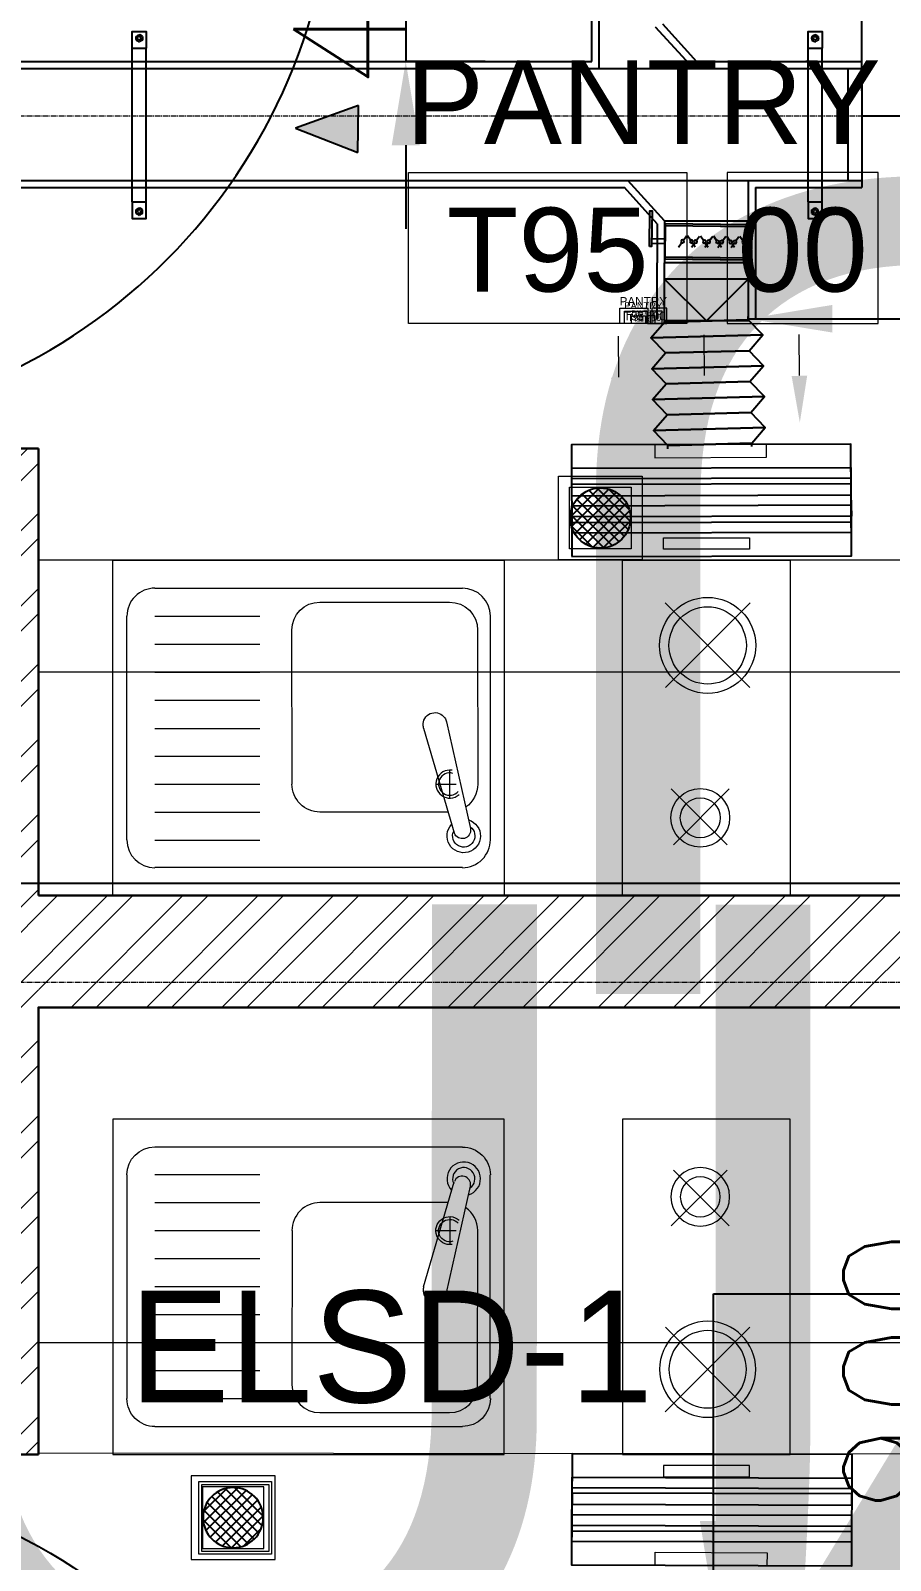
# Model space of a CAD drawing. Header units: millimetres. Extents: x -9226 to 166212, y -13 to 97274.
# Drawn here: x 40336 to 41874, y 66090 to 68828 of the extents above; entities that cross this region are included whole.
import ezdxf
from ezdxf.enums import TextEntityAlignment as Align

# ---------------------------------------------------------------- set-up
doc = ezdxf.new("R2010")
doc.units = ezdxf.units.MM
for name, pattern in [('23491-A-XR-GRID$0$23288-XR-Unit GRIDS$0$CENTER2', [28.575, 19.05, -3.175, 3.175, -3.175]), ('23491-XR-AR-2ND FLOOR PLAN$0$DASHED2', [0.375, 0.25, -0.125]), ('HIDDEN', [9.525, 6.35, -3.175])]:
    doc.linetypes.add(name, pattern=pattern)
doc.layers.get('0').update_dxf_attribs({"color": 8})
doc.layers.get('Defpoints').update_dxf_attribs({"color": 8})
for name, color, linetype in [('-EAD', 30, 'Continuous'), ('1.INS', 8, 'Continuous'), ('1.support 2', 7, 'Continuous'), ('23491-XR-AR-2ND FLOOR PLAN$0$23491-XR-AR-TYP-FLOOR$0$A-ELC-DP', 8, 'Continuous'), ('23491-XR-AR-2ND FLOOR PLAN$0$23491-XR-AR-TYP-FLOOR$0$A-ELC-DP @ 2000', 8, 'Continuous'), ('23491-XR-AR-2ND FLOOR PLAN$0$NEC-DR-FIXTURES', 8, 'Continuous'), ('DIM2', 7, 'Continuous'), ('EAD', 30, 'Continuous'), ('ETA-AC-SUPPORT', 25, 'Continuous'), ('FAD', 3, 'Continuous'), ('HVAC-VOL-SPD-S01-M-01-0400 R-01$0$HVAC-VOL-SPD-S01-M-01-0400 R-01$0$000-VL-M-SAD ATD', 3, 'Continuous'), ('HVAC-VOL-SPD-S01-M-01-0400 R-01$0$HVAC-VOL-SPD-S01-M-01-0400 R-01$0$SLOTTED DIFFUSER', 171, 'Continuous'), ('IZ-AC-VCD', 4, 'Continuous'), ('VCD SHE', 7, 'Continuous')]:
    doc.layers.add(name, color=color, linetype=linetype)
for name, color, linetype, lineweight in [('1.TAGGING', 7, 'Continuous', 5), ('1.XREF', 8, 'Continuous', 9), ('23491-A-XR-GRID$0$G-ANNO-GRID', 8, '23491-A-XR-GRID$0$23288-XR-Unit GRIDS$0$CENTER2', 0), ('23491-XR-AR-2ND FLOOR PLAN$0$23491-XR-AR-TYP-FLOOR$0$A-Glaz-Sill', 8, 'Continuous', 5), ('23491-XR-AR-2ND FLOOR PLAN$0$A-EQUP-KITN-PLAN', 8, 'Continuous', 9), ('23491-XR-AR-2ND FLOOR PLAN$0$A-FLOR-IDEN', 8, 'Continuous', 9), ('23491-XR-AR-2ND FLOOR PLAN$0$A-FLOR-IDEN @ 10', 8, 'Continuous', 9), ('23491-XR-AR-2ND FLOOR PLAN$0$A-FLOR-IDEN @ 100', 8, 'Continuous', 9), ('23491-XR-AR-2ND FLOOR PLAN$0$A-FLOR-IDEN @ 5', 8, 'Continuous', 9), ('23491-XR-AR-2ND FLOOR PLAN$0$A-FLOR-IDEN @ 8', 8, 'Continuous', 9), ('23491-XR-AR-2ND FLOOR PLAN$0$A-WALL', 8, 'Continuous', 30), ('23491-XR-AR-2ND FLOOR PLAN$0$A-WALL-PATT', 8, 'Continuous', 5), ('23491-XR-AR-2ND FLOOR PLAN$0$Zone-6_30May22$0$TYP$0$2B+G+19+R Typical Floor$0$A-DOOR', 8, 'Continuous', 25), ('A-ANNO-DIMS', 8, 'Continuous', 9), ('DLI', 7, 'Continuous', 5), ('HVAC-VOL-SPD-S01-M-01-0400 R-01$0$HVAC-VOL-SPD-S01-M-01-0400 R-01$0$000-VL-M-FLEXIBLE', 251, 'Continuous', 15), ('HVAC-VOL-SPD-S01-M-01-0400 R-01$0$HVAC-VOL-SPD-S01-M-01-0400 R-01$0$000-VL-M-RAD ATD', 150, 'Continuous', 20)]:
    doc.layers.add(name, color=color, linetype=linetype, lineweight=lineweight)
doc.styles.add('23491-XR-AR-2ND FLOOR PLAN$0$23491-XR-AR-TYP-FLOOR$0$SDC-TEXT-ARB', font='sdc-arb.shx')
doc.styles.add('23491-XR-AR-2ND FLOOR PLAN$0$SDC-TEXT_4_2', font='arial.ttf')
doc.styles.add('ROMANS', font='isocp.shx', dxfattribs={"width": 0.8})
doc.styles.add('SDC-TEXT-ARB', font='sdc-arb.shx', dxfattribs={"height": 0.5})
doc.styles.get("Standard").update_dxf_attribs({"font": 'romans.shx', "height": 200})
doc.dimstyles.new('ISO-25', dxfattribs={"dimtxt": 200, "dimasz": 150, "dimexe": 1.25, "dimexo": 0.625, "dimgap": 1, "dimtad": 1, "dimtoh": 1, "dimdec": 0, "dimrnd": 5, "dimtxsty": 'Standard', "dimcen": 2.5, "dimclrd": 256, "dimclre": 256, "dimclrt": 7, "dimadec": 0, "dimazin": 0, "dimtfac": 1, "dimtdec": 0, "dimtix": 1, "dimtmove": 2, "dimatfit": 3, "dimfxl": 1, "dimarcsym": 1})
doc.dimstyles.new('JSE', dxfattribs={"dimtxt": 50, "dimasz": 150, "dimexe": 0.18, "dimexo": 0.0625, "dimgap": 50, "dimtad": 0, "dimdec": 0, "dimrnd": 5, "dimzin": 0, "dimdsep": 46, "dimtxsty": 'ROMANS', "dimcen": 0.09, "dimclrd": 7, "dimclre": 7, "dimclrt": 7, "dimadec": 0, "dimazin": 0, "dimtfac": 1, "dimtdec": 0, "dimtofl": 0, "dimtmove": 0, "dimatfit": 3, "dimfxl": 1, "dimtolj": 1, "dimtzin": 0, "dimarcsym": 1})

# ---------------------------------------------------------------- blocks, each defined once
blk = doc.blocks.new('*U536')
at = {"layer": '23491-XR-AR-2ND FLOOR PLAN$0$Zone-6_30May22$0$TYP$0$2B+G+19+R Typical Floor$0$A-DOOR', "color": 8}
for p, q in [((1.065, 0), (0.035, 0)), ((1.05, -0.2), (0.05, -0.2))]:
    blk.add_line(p, q, dxfattribs=at)
blk.add_lwpolyline([(0.075, 0), (0.075, 1.0292), (0.035, 1.0292), (0.035, 0)], close=True, dxfattribs=at)
for points in [[(0.035, 0), (0, 0), (0, -0.2), (0.05, -0.2), (0.05, -0.04), (0.035, -0.04), (0.035, 0)], [(1.065, 0), (1.1, 0), (1.1, -0.2), (1.05, -0.2), (1.05, -0.04), (1.065, -0.04), (1.065, 0)]]:
    blk.add_lwpolyline(points, dxfattribs=at)
blk.add_arc((0.035, 0), 1.03, 0, 87.7744, dxfattribs=at)
blk = doc.blocks.new('23491-XR-AR-2ND FLOOR PLAN$0$A$C491F5E43')
at = {"color": 8}
for p, q in [((0, 0), (-0.13, 0)), ((-0.13, 0), (-0.13, -0.13)), ((-0.125, -0.005), (-0.125, -0.125)), ((-0.005, -0.005), (-0.125, -0.005)), ((-0.005, -0.125), (-0.005, -0.005)), ((0, -0.13), (0, 0)), ((-0.13, -0.13), (0, -0.13)), ((-0.125, -0.125), (-0.005, -0.125))]:
    blk.add_line(p, q, dxfattribs=at)
blk = doc.blocks.new('23491-XR-AR-2ND FLOOR PLAN$0$A$C707C0BEA')
at = {"color": 8}
for p, q in [((0, 0), (0, -0.6)), ((-0.1908, -0.1908), (-0.0911, -0.0911)), ((-0.0873, -0.1908), (-0.1871, -0.0911)), ((-0.0769, -0.3722), (-0.2285, -0.5238)), ((-0.2278, -0.3722), (-0.0762, -0.5238))]:
    blk.add_line(p, q, dxfattribs=at)
for points in [[(0, -0.6), (-0.3, -0.6), (-0.3, 0), (0, 0)], [(-0.2269, -0.64), (-0.2269, -0.62), (-0.0731, -0.62), (-0.0731, -0.64)]]:
    blk.add_lwpolyline(points, close=True, dxfattribs=at)
for centre, radius in [((-0.1391, -0.1391), 0.0525), ((-0.1391, -0.1391), 0.0358), ((-0.1523, -0.4477), 0.0859), ((-0.1523, -0.4477), 0.0692)]:
    blk.add_circle(centre, radius, dxfattribs=at)
blk = doc.blocks.new('23491-XR-AR-2ND FLOOR PLAN$0$A$C4BB379C0')
at = {"color": 8}
for p, q in [((-0.7, -0.6), (-0.7, 0)), ((-0.7, 0), (0, 0)), ((0, 0), (0, -0.6)), ((-0.625, -0.05), (-0.075, -0.05)), ((-0.675, -0.5001), (-0.675, -0.1)), ((-0.0751, -0.0993), (-0.263, -0.0993)), ((-0.025, -0.0998), (-0.025, -0.5001)), ((-0.5967, -0.3109), (-0.6394, -0.1202)), ((-0.5557, -0.2999), (-0.6104, -0.1124)), ((-0.5996, -0.1495), (-0.3703, -0.1495)), ((-0.0751, -0.1493), (-0.263, -0.1493)), ((-0.6025, -0.1745), (-0.6025, -0.2245)), ((-0.6523, -0.4751), (-0.6525, -0.1995)), ((-0.5775, -0.1995), (-0.6137, -0.1995)), ((-0.3203, -0.1995), (-0.3201, -0.4751)), ((-0.0751, -0.1993), (-0.263, -0.1993)), ((-0.0751, -0.2493), (-0.263, -0.2493)), ((-0.0751, -0.2993), (-0.263, -0.2993)), ((-0.0751, -0.3499), (-0.263, -0.3499)), ((-0.0751, -0.3999), (-0.263, -0.3999)), ((-0.0751, -0.4499), (-0.263, -0.4499)), ((-0.0751, -0.4999), (-0.263, -0.4999)), ((-0.3701, -0.5251), (-0.6023, -0.5251)), ((-0.075, -0.5501), (-0.625, -0.5501)), ((0, -0.6), (-0.7, -0.6))]:
    blk.add_line(p, q, dxfattribs=at)
for radius, start, end in [(0.025, 260.6649, 131.8894), (0.02, 253.5698, 138.9844)]:
    blk.add_arc((-0.6025, -0.1995), radius, start, end, dxfattribs=at)
for centre, major_axis, ratio, start_param, end_param in [((-0.625, -0.1), (0.0354, 0.0354), 1, 0.785405, 2.356202), ((-0.0749, -0.0999), (-0.0354, -0.0354), 0.997718, 2.358492, 3.929288), ((-0.625, -0.5001), (0.0354, 0.0354), 1, 2.356202, 3.926998), ((-0.075, -0.5001), (-0.0354, -0.0354), 1, 0.785405, 2.356202)]:
    blk.add_ellipse(centre, major_axis=major_axis, ratio=ratio, start_param=start_param, end_param=end_param, dxfattribs=at)
at = {"color": 8, "extrusion": (0, 0, -1)}
for centre, major_axis, start_param, end_param in [((-0.6275, -0.1067), (-0.0212, 0.0212), 4.221364, 9.392218), ((-0.6275, -0.1067), (-0.0141, 0.0141), 4.524166, 9.089416), ((-0.6247, -0.1169), (-0.0106, 0.0106), 5.341868, 8.271714), ((-0.6025, -0.1995), (-0.0354, 0.0354), 5.497794, 6.465164), ((-0.3703, -0.1995), (-0.0354, 0.0354), 0.785405, 2.356202), ((-0.576, -0.3062), (0.015, 0.015), 0.481927, 0.861028), ((-0.576, -0.3062), (-0.015, 0.015), 4.898573, 5.277673), ((-0.576, -0.3062), (0.015, 0.015), 0.861028, 3.327777), ((-0.6023, -0.4751), (-0.0354, 0.0354), 3.926998, 5.497794), ((-0.3701, -0.4751), (-0.0354, 0.0354), 2.356202, 3.926998)]:
    blk.add_ellipse(centre, major_axis=major_axis, ratio=1, start_param=start_param, end_param=end_param, dxfattribs=at)
blk = doc.blocks.new('*U722')
at = {"layer": '23491-XR-AR-2ND FLOOR PLAN$0$23491-XR-AR-TYP-FLOOR$0$A-ELC-DP @ 2000', "color": 8, "lineweight": 25, "insert": (129.2, 99.7), "char_height": 1442.988, "attachment_point": 1, "style": '23491-XR-AR-2ND FLOOR PLAN$0$23491-XR-AR-TYP-FLOOR$0$SDC-TEXT-ARB'}
blk.add_mtext_dynamic_manual_height_columns('{\\fArial|b0|i0|c0|p34;ONU}', width=1442.988, gutter_width=7214.9, heights=[0], dxfattribs=at)
blk = doc.blocks.new('23491-XR-AR-2ND FLOOR PLAN$0$23491-XR-AR-TYP-FLOOR$0$A$C81039be2')
at = {"layer": '23491-XR-AR-2ND FLOOR PLAN$0$23491-XR-AR-TYP-FLOOR$0$A-ELC-DP'}
blk.add_blockref('*U722', (0, 0), dxfattribs=at)
blk = doc.blocks.new('*U507')
at = {"color": 8, "linetype": 'ByBlock'}
for points in [[(1.3, 0), (-7, 0), (-7, 4.5), (1.3, 4.5)], [(2.5, 0), (7, 0), (7, 4.5), (2.5, 4.5)]]:
    blk.add_lwpolyline(points, close=True, dxfattribs=at)
at = {"color": 8, "linetype": 'ByBlock', "style": '23491-XR-AR-2ND FLOOR PLAN$0$SDC-TEXT_4_2'}
for tag, p in [('ROOM-NAME-2', (0, 9.95)), ('ROOM-NAME-1', (0, 6.6)), ('ROOM-NO.', (-2.85, 2.2)), ('ROOM-FINISH', (4.75, 2.2))]:
    blk.add_attdef(tag, text='', height=2.5, dxfattribs=at).set_placement(p, align=Align.MIDDLE_CENTER)
blk = doc.blocks.new('*U778')
at = {"layer": '23491-XR-AR-2ND FLOOR PLAN$0$A-FLOR-IDEN @ 10', "color": 8}
ref = blk.add_blockref('*U507', (41432.1, 68304), dxfattribs=dict(at, xscale=5.999999999999999, yscale=5.999999999999999, zscale=5.999999999999999))
ref.add_attrib('ROOM-NO.', 'T95', dxfattribs={"layer": '0', "color": 0, "linetype": 'ByBlock', "height": 15, "style": '23491-XR-AR-2ND FLOOR PLAN$0$SDC-TEXT_4_2'}).set_placement((41415, 68317.2), align=Align.MIDDLE_CENTER)
ref.add_attrib('ROOM-FINISH', '00', dxfattribs={"layer": '0', "color": 0, "linetype": 'ByBlock', "height": 15, "style": '23491-XR-AR-2ND FLOOR PLAN$0$SDC-TEXT_4_2'}).set_placement((41460.6, 68317.2), align=Align.MIDDLE_CENTER)
ref.add_attrib('ROOM-NAME-1', 'PANTRY', dxfattribs={"layer": '0', "color": 0, "linetype": 'ByBlock', "height": 15, "style": '23491-XR-AR-2ND FLOOR PLAN$0$SDC-TEXT_4_2'}).set_placement((41432.1, 68343.6), align=Align.MIDDLE_CENTER)
at = {"layer": '23491-XR-AR-2ND FLOOR PLAN$0$A-FLOR-IDEN @ 100', "color": 8}
ref = blk.add_blockref('*U507', (41432.1, 68304), dxfattribs=dict(at, xscale=60, yscale=60, zscale=60))
ref.add_attrib('ROOM-NO.', 'T95', dxfattribs={"layer": '0', "color": 0, "linetype": 'ByBlock', "height": 150, "style": '23491-XR-AR-2ND FLOOR PLAN$0$SDC-TEXT_4_2'}).set_placement((41261.1, 68436), align=Align.MIDDLE_CENTER)
ref.add_attrib('ROOM-FINISH', '00', dxfattribs={"layer": '0', "color": 0, "linetype": 'ByBlock', "height": 150, "style": '23491-XR-AR-2ND FLOOR PLAN$0$SDC-TEXT_4_2'}).set_placement((41717.1, 68436), align=Align.MIDDLE_CENTER)
ref.add_attrib('ROOM-NAME-1', 'PANTRY', dxfattribs={"layer": '0', "color": 0, "linetype": 'ByBlock', "height": 150, "style": '23491-XR-AR-2ND FLOOR PLAN$0$SDC-TEXT_4_2'}).set_placement((41432.1, 68700), align=Align.MIDDLE_CENTER)
at = {"layer": '23491-XR-AR-2ND FLOOR PLAN$0$A-FLOR-IDEN @ 5', "color": 8}
ref = blk.add_blockref('*U507', (41432.1, 68304), dxfattribs=dict(at, xscale=3, yscale=3, zscale=3))
ref.add_attrib('ROOM-NO.', 'T95', dxfattribs={"layer": '0', "color": 0, "linetype": 'ByBlock', "height": 7.5, "style": '23491-XR-AR-2ND FLOOR PLAN$0$SDC-TEXT_4_2'}).set_placement((41423.6, 68310.6), align=Align.MIDDLE_CENTER)
ref.add_attrib('ROOM-FINISH', '00', dxfattribs={"layer": '0', "color": 0, "linetype": 'ByBlock', "height": 7.5, "style": '23491-XR-AR-2ND FLOOR PLAN$0$SDC-TEXT_4_2'}).set_placement((41446.4, 68310.6), align=Align.MIDDLE_CENTER)
ref.add_attrib('ROOM-NAME-1', 'PANTRY', dxfattribs={"layer": '0', "color": 0, "linetype": 'ByBlock', "height": 7.5, "style": '23491-XR-AR-2ND FLOOR PLAN$0$SDC-TEXT_4_2'}).set_placement((41432.1, 68323.8), align=Align.MIDDLE_CENTER)
at = {"layer": '23491-XR-AR-2ND FLOOR PLAN$0$A-FLOR-IDEN @ 8', "color": 8}
ref = blk.add_blockref('*U507', (41432.1, 68304), dxfattribs=dict(at, xscale=4.8, yscale=4.8, zscale=4.8))
ref.add_attrib('ROOM-NO.', 'T95', dxfattribs={"layer": '0', "color": 0, "linetype": 'ByBlock', "height": 12, "style": '23491-XR-AR-2ND FLOOR PLAN$0$SDC-TEXT_4_2'}).set_placement((41418.4, 68314.5), align=Align.MIDDLE_CENTER)
ref.add_attrib('ROOM-FINISH', '00', dxfattribs={"layer": '0', "color": 0, "linetype": 'ByBlock', "height": 12, "style": '23491-XR-AR-2ND FLOOR PLAN$0$SDC-TEXT_4_2'}).set_placement((41454.9, 68314.5), align=Align.MIDDLE_CENTER)
ref.add_attrib('ROOM-NAME-1', 'PANTRY', dxfattribs={"layer": '0', "color": 0, "linetype": 'ByBlock', "height": 12, "style": '23491-XR-AR-2ND FLOOR PLAN$0$SDC-TEXT_4_2'}).set_placement((41432.1, 68335.6), align=Align.MIDDLE_CENTER)
blk = doc.blocks.new('23491-XR-AR-2ND FLOOR PLAN$0$A$C9ddd01cc')
at = {"layer": '23491-XR-AR-2ND FLOOR PLAN$0$NEC-DR-FIXTURES', "linetype": 'ByBlock'}
h = blk.add_hatch(dxfattribs=at)
h.set_pattern_fill('_USER', color=8, scale=17.945026, angle=163.5932, style=0, double=1, pattern_type=0)
h.set_pattern_definition([(45, (-596980.314, -23271.093), (-12.6890497, 12.6890497), []), (135, (-596980.314, -23271.093), (-12.6890497, -12.6890497), [])])
h.paths.add_polyline_path([(100, 171.8, 1), (100, 28.2, 1)])
at = {"layer": '23491-XR-AR-2ND FLOOR PLAN$0$NEC-DR-FIXTURES', "color": 8, "lineweight": 0, "ltscale": 0.5}
for points in [[(0, 0), (0, 200), (200, 200), (200, 0)], [(173.3, 173.3), (173.3, 26.7), (26.7, 26.7), (26.7, 173.3)]]:
    blk.add_lwpolyline(points, close=True, dxfattribs=at)
at = {"layer": '23491-XR-AR-2ND FLOOR PLAN$0$NEC-DR-FIXTURES', "color": 8, "linetype": 'ByBlock'}
blk.add_circle((100, 100), 71.8, dxfattribs=at)
blk = doc.blocks.new('23491-XR-AR-2ND FLOOR PLAN')
at = {"layer": '23491-XR-AR-2ND FLOOR PLAN$0$A-WALL-PATT'}
h = blk.add_hatch(dxfattribs=at)
h.set_pattern_fill('ANSI32', color=8, scale=10)
h.paths.add_polyline_path([(39850, 67880), (39850, 67980), (40250, 67980), (40250, 66380), (40300, 66330), (40350, 66280), (40350, 68080), (39650, 68080), (39650, 66280), (40350, 66280), (40250, 66380), (39850, 66380)])
h.paths.add_polyline_path([(40350, 67280), (40350, 67130), (40352.3, 67080), (42350, 67080), (42350, 67280)])
h.paths.add_polyline_path([(42900, 67280), (43000, 67280), (43000, 67880), (42900, 67880)])
h.paths.add_polyline_path([(48000, 67080), (48000, 67280), (43949.9, 67280), (43949.9, 67080)])
h.paths.add_polyline_path([(43000, 66883.3), (42900, 66883.3), (42900, 66280), (43000, 66280)])
at = {"layer": '23491-XR-AR-2ND FLOOR PLAN$0$A-EQUP-KITN-PLAN', "color": 8}
for p, q in [((42280.3, 67880), (40350, 67880)), ((40350, 66282.6, 0), (42280.3, 66280.6, 0))]:
    blk.add_line(p, q, dxfattribs=at)
at = {"layer": '23491-XR-AR-2ND FLOOR PLAN$0$A-EQUP-KITN-PLAN', "color": 8, "linetype": '23491-XR-AR-2ND FLOOR PLAN$0$DASHED2', "extrusion": (3.40897e-07, -2.87318e-07, 1)}
blk.add_line((42900, 67680.1, 0), (40350, 67680.1, 0), dxfattribs=at)
at = {"layer": '23491-XR-AR-2ND FLOOR PLAN$0$A-EQUP-KITN-PLAN', "color": 8, "linetype": '23491-XR-AR-2ND FLOOR PLAN$0$DASHED2', "extrusion": (3.40897e-07, 2.87318e-07, 1)}
blk.add_line((42900, 66479.9, 0), (40350, 66479.8, 0), dxfattribs=at)
at = {"layer": '23491-XR-AR-2ND FLOOR PLAN$0$A-WALL', "color": 8}
for p, q in [((39650, 68080), (40350, 68080)), ((40350, 67280), (40350, 68080)), ((48000, 67280), (40350, 67280)), ((39650, 66280), (40350, 66280))]:
    blk.add_line(p, q, dxfattribs=at)
blk.add_lwpolyline([(40350, 66280), (40350, 67080), (48000, 67080)], dxfattribs=at)
at = {"layer": '23491-XR-AR-2ND FLOOR PLAN$0$23491-XR-AR-TYP-FLOOR$0$A-Glaz-Sill', "color": 8, "lineweight": 25, "rotation": 179.9999999999992}
blk.add_blockref('23491-XR-AR-2ND FLOOR PLAN$0$23491-XR-AR-TYP-FLOOR$0$A$C81039be2', (45800, 67203.5, 0), dxfattribs=at)
at = {"layer": '23491-XR-AR-2ND FLOOR PLAN$0$23491-XR-AR-TYP-FLOOR$0$A-Glaz-Sill', "color": 8, "lineweight": 25, "xscale": -1, "rotation": 359.9773642804463}
blk.add_blockref('23491-XR-AR-2ND FLOOR PLAN$0$23491-XR-AR-TYP-FLOOR$0$A$C81039be2', (44550, 67163.1, 0), dxfattribs=at)
at = {"layer": '23491-XR-AR-2ND FLOOR PLAN$0$A-EQUP-KITN-PLAN', "color": 8, "extrusion": (3.40897e-07, -2.87318e-07, 1), "xscale": 1000.000000000023, "yscale": 1000.000000000023, "zscale": 1000.000000000023, "rotation": 180}
for name, p in [('23491-XR-AR-2ND FLOOR PLAN$0$A$C707C0BEA', (41394.9, 67280, 0)), ('23491-XR-AR-2ND FLOOR PLAN$0$A$C4BB379C0', (40483.4, 67280, 0))]:
    blk.add_blockref(name, p, dxfattribs=at)
at = {"layer": '23491-XR-AR-2ND FLOOR PLAN$0$A-EQUP-KITN-PLAN', "color": 8, "extrusion": (3.40897e-07, 2.87318e-07, 1), "xscale": -1000.00000000001, "yscale": 1000.00000000002, "zscale": 1000.00000000001}
for name, p in [('23491-XR-AR-2ND FLOOR PLAN$0$A$C4BB379C0', (40483.4, 66880, 0)), ('23491-XR-AR-2ND FLOOR PLAN$0$A$C707C0BEA', (41394.9, 66880, 0))]:
    blk.add_blockref(name, p, dxfattribs=at)
at = {"layer": '23491-XR-AR-2ND FLOOR PLAN$0$A-EQUP-KITN-PLAN', "color": 8, "extrusion": (3.40897e-07, 2.87318e-07, 1), "xscale": -1000.000000000008, "yscale": 1000.000000000008, "zscale": 999.9999999999983, "rotation": 270.0005665312287}
blk.add_blockref('23491-XR-AR-2ND FLOOR PLAN$0$A$C491F5E43', (40767.3, 66231.4, 0), dxfattribs=at)
at = {"layer": '23491-XR-AR-2ND FLOOR PLAN$0$A-FLOR-IDEN'}
blk.add_blockref('*U778', (0, 0), dxfattribs=at)
at = {"layer": '23491-XR-AR-2ND FLOOR PLAN$0$NEC-DR-FIXTURES', "color": 8, "xscale": 0.7499999999999932, "yscale": 0.7499999999999932, "zscale": 0.7499999999999932}
blk.add_blockref('23491-XR-AR-2ND FLOOR PLAN$0$A$C9ddd01cc', (41280.3, 67880.8, 0), dxfattribs=at)
at = {"layer": '23491-XR-AR-2ND FLOOR PLAN$0$NEC-DR-FIXTURES', "color": 8, "xscale": -0.7499999999999932, "yscale": 0.7499999999999932, "zscale": 0.7499999999999932, "rotation": 180}
blk.add_blockref('23491-XR-AR-2ND FLOOR PLAN$0$A$C9ddd01cc', (40623.4, 66241.8, 0), dxfattribs=at)
at = {"layer": '23491-XR-AR-2ND FLOOR PLAN$0$Zone-6_30May22$0$TYP$0$2B+G+19+R Typical Floor$0$A-DOOR', "color": 8, "rotation": 270}
for p, xscale, yscale, zscale in [((39850, 69180), 999.9999999999964, 999.9999999999964, 999.9999999999964), ((39850, 65180), -999.9999999999973, 999.9999999999973, 999.9999999999973)]:
    blk.add_blockref('*U536', p, dxfattribs=dict(at, xscale=xscale, yscale=yscale, zscale=zscale))
blk = doc.blocks.new('23491-A-XR-GRID')
at = {"layer": '23491-A-XR-GRID$0$G-ANNO-GRID', "color": 8, "ltscale": 0.5}
for p, q in [((-8075.9, 68675.3, 0), (56827.8, 68675.3, 0)), ((-8075.9, 67125.3, 0), (56827.8, 67125.3, 0))]:
    blk.add_line(p, q, dxfattribs=at)
blk = doc.blocks.new('XREF')
at = {"layer": 'A-ANNO-DIMS', "color": 8}
blk.add_blockref('23491-XR-AR-2ND FLOOR PLAN', (0, 0), dxfattribs=at)
blk.add_blockref('23491-A-XR-GRID', (0, 0))
blk = doc.blocks.new('*U545')
at = {"layer": 'IZ-AC-VCD', "color": 5, "extrusion": (0, 0, -1)}
for p, q in [((41.5, 367.5), (41.5, 316.7)), ((58.5, 316.7), (58.5, 367.5))]:
    blk.add_line(p, q, dxfattribs=at)
at = {"layer": 'IZ-AC-VCD', "color": 5}
for p, q in [((-10, 316.7), (-10, 0)), ((110, 316.7), (110, 0))]:
    blk.add_line(p, q, dxfattribs=at)
for points in [[(29.2, 375.9), (165.1, 375.9), (165.1, 367.5), (29.2, 367.5)], [(-16.7, 0), (116.7, 0), (116.7, 316.7), (-16.7, 316.7)]]:
    blk.add_lwpolyline(points, close=True, dxfattribs=at)
at = {"layer": 'IZ-AC-VCD', "color": 7, "extrusion": (0, 0, -1)}
for points in [[(-28.6, 264.9), (-45.1, 253.4)], [(-54.9, 246.6), (-71.4, 235.1)], [(-28.6, 214.9), (-45.1, 203.4)], [(-28.6, 201.8), (-45.1, 213.2)], [(-54.9, 220.1), (-71.4, 231.5)], [(-54.9, 196.6), (-71.4, 185.1)], [(-54.9, 170.1), (-71.4, 181.5)], [(-28.6, 164.9), (-45.1, 153.4)], [(-28.6, 151.8), (-45.1, 163.2)], [(-54.9, 146.6), (-71.4, 135.1)], [(-54.9, 120.1), (-71.4, 131.5)], [(-28.6, 114.9), (-45.1, 103.4)], [(-28.6, 101.8), (-45.1, 113.2)], [(-28.6, 64.9), (-45.1, 53.4)], [(-28.6, 51.8), (-45.1, 63.2)], [(-54.9, 96.6), (-71.4, 85.1)], [(-54.9, 70.1), (-71.4, 81.5)], [(-28.6, 1.8), (-45.1, 13.2)], [(-54.9, 46.6), (-71.4, 35.1)], [(-54.9, 20.1), (-71.4, 31.5)]]:
    blk.add_lwpolyline(points, dxfattribs=at)
for centre in [(-50, 250), (-50, 216.7), (-50, 200), (-50, 166.7), (-50, 150), (-50, 116.7), (-50, 100), (-50, 66.7), (-50, 50), (-50, 16.7)]:
    blk.add_circle(centre, 6, dxfattribs=at)
blk = doc.blocks.new('HVAC-VOL-SPD-S01-M-01-0400 R-01$0$HVAC-VOL-SPD-S01-M-01-0400 R-01$0$A$C2F9C6816')
blk.add_hatch(color=256).paths.add_polyline_path([(-198.8, -78.6), (-398.8, -153.6), (-198.8, -228.6)])
for p, q in [((-198.8, -78.6), (-398.8, -153.6)), ((-198.8, -228.6), (-198.8, -78.6)), ((-398.8, -153.6), (-198.8, -228.6))]:
    blk.add_line(p, q)
blk = doc.blocks.new('t')
at = {"layer": 'ETA-AC-SUPPORT', "color": 7, "linetype": 'HIDDEN', "ltscale": 0.3, "extrusion": (2.40653e-07, 5.25136e-08, 1)}
for p, q in [((4429.3, -9484.4, 0), (4379.3, -9484.4, 0)), ((4392.9, -9513, 0), (4404.3, -9506.4, 0)), ((4415.8, -9513, 0), (4404.3, -9506.4, 0)), ((4392.9, -9526.2, 0), (4392.9, -9513, 0)), ((4392.9, -9526.2, 0), (4404.3, -9532.9, 0)), ((4415.8, -9526.2, 0), (4404.3, -9532.9, 0)), ((4415.8, -9526.2, 0), (4415.8, -9513, 0))]:
    blk.add_line(p, q, dxfattribs=at)
at = {"layer": 'ETA-AC-SUPPORT', "color": 7, "linetype": 'Continuous', "ltscale": 0.3, "extrusion": (2.40653e-07, 5.25136e-08, 1), "elevation": 0}
blk.add_lwpolyline([(4429.3, -9484.4), (4429.3, -9543.9), (4379.3, -9543.9), (4379.3, -9484.4)], dxfattribs=at)
at = {"layer": 'ETA-AC-SUPPORT', "color": 7, "linetype": 'HIDDEN', "ltscale": 0.3, "extrusion": (2.40653e-07, 5.25136e-08, 1)}
for radius in [11.5, 6]:
    blk.add_circle((4404.3, -9519.6, 0), radius, dxfattribs=at)
blk = doc.blocks.new('*U549')
at = {"layer": 'ETA-AC-SUPPORT', "color": 7, "linetype": 'Continuous', "ltscale": 0.3, "extrusion": (2.40653e-07, 5.25136e-08, 1)}
for p, q in [((4404.3, -9239.6, 0), (4404.3, -9514.1, 0)), ((4429.3, -9239.6, 0), (4429.3, -9514.1, 0))]:
    blk.add_line(p, q, dxfattribs=at)
at = {"color": 7, "linetype": 'Continuous', "xscale": -0.5, "yscale": 0.5, "zscale": 0.5, "rotation": 180}
blk.add_blockref('t', (2214.7, -13981.8, 0), dxfattribs=at)
at = {"color": 7, "linetype": 'Continuous', "xscale": 0.5, "yscale": 0.5, "zscale": 0.5}
blk.add_blockref('t', (2214.7, -4771.9, 0), dxfattribs=at)
blk = doc.blocks.new('*D351')
at = {"layer": 'Defpoints', "color": 0, "transparency": 16777216}
for p in [(41150, 69180), (41007.1, 68772.9), (41150, 68772.9, 0)]:
    blk.add_point(p, dxfattribs=at)
at = {"layer": 'VCD SHE', "lineweight": -2, "transparency": 16777216}
for p, q in [((41007.1, 69330), (41007.1, 69480)), ((41149.4, 69180), (41005.9, 69180)), ((41007.1, 69180), (41007.1, 68772.9)), ((41149.4, 68772.9), (41005.9, 68772.9)), ((41007.1, 68622.9), (41007.1, 68472.9))]:
    blk.add_line(p, q, dxfattribs=at)
at = {"layer": 'VCD SHE', "transparency": 16777216}
for points in [[(40982.1, 69330), (41032.1, 69330), (41007.1, 69180)], [(40982.1, 68622.9), (41032.1, 68622.9), (41007.1, 68772.9)]]:
    blk.add_solid(points, dxfattribs=at)
at = {"layer": 'VCD SHE', "color": 7, "transparency": 16777216, "insert": (40906.1, 68976.5), "char_height": 200, "attachment_point": 5, "rotation": 90}
blk.add_mtext('405', dxfattribs=at)
blk = doc.blocks.new('*D352')
at = {"layer": 'Defpoints', "color": 0, "transparency": 16777216}
for p in [(43000, 68864.4), (41822.8, 68719.6, 0), (43000, 68719.6)]:
    blk.add_point(p, dxfattribs=at)
at = {"layer": 'VCD SHE', "lineweight": -2, "transparency": 16777216}
for p, q in [((41822.8, 68720.2), (41822.8, 68865.6)), ((41972.8, 68864.4), (42850, 68864.4)), ((43000, 68720.2), (43000, 68865.6))]:
    blk.add_line(p, q, dxfattribs=at)
at = {"layer": 'VCD SHE', "transparency": 16777216}
for points in [[(41972.8, 68889.4), (41972.8, 68839.4), (41822.8, 68864.4)], [(42850, 68889.4), (42850, 68839.4), (43000, 68864.4)]]:
    blk.add_solid(points, dxfattribs=at)
at = {"layer": 'VCD SHE', "color": 7, "transparency": 16777216, "insert": (42411.4, 68739.5), "char_height": 200, "attachment_point": 5}
blk.add_mtext('1175', dxfattribs=at)
blk = doc.blocks.new('*D481')
at = {"layer": 'Defpoints', "color": 0, "transparency": 16777216}
for p in [(41991.4, 66879.4), (42350, 66879.4, 0), (41851.8, 65978.6, 0)]:
    blk.add_point(p, dxfattribs=at)
at = {"layer": 'VCD SHE', "lineweight": -2, "transparency": 16777216}
for p, q in [((42349.4, 66879.4), (41990.1, 66879.4)), ((41991.4, 66128.6), (41991.4, 66729.4)), ((41852.4, 65978.6), (41992.6, 65978.6))]:
    blk.add_line(p, q, dxfattribs=at)
at = {"layer": 'VCD SHE', "transparency": 16777216}
for points in [[(41966.4, 66729.4), (42016.4, 66729.4), (41991.4, 66879.4)], [(41966.4, 66128.6), (42016.4, 66128.6), (41991.4, 65978.6)]]:
    blk.add_solid(points, dxfattribs=at)
at = {"layer": 'VCD SHE', "color": 7, "transparency": 16777216, "insert": (41890.4, 66429), "char_height": 200, "attachment_point": 5, "rotation": 90}
blk.add_mtext('900', dxfattribs=at)
blk = doc.blocks.new('RGE')
at = {"layer": 'HVAC-VOL-SPD-S01-M-01-0400 R-01$0$HVAC-VOL-SPD-S01-M-01-0400 R-01$0$000-VL-M-FLEXIBLE', "color": 30, "linetype": 'ByBlock', "lineweight": -2, "extrusion": (1.67917e-07, -3.45697e-10, 1), "elevation": 0}
blk.add_lwpolyline([(233945.6, 241620), (233946, 241820), (233922.3, 241820), (233921.9, 241620)], close=True, dxfattribs=at)
at = {"layer": 'HVAC-VOL-SPD-S01-M-01-0400 R-01$0$HVAC-VOL-SPD-S01-M-01-0400 R-01$0$000-VL-M-RAD ATD', "color": 30, "extrusion": (-1.67917e-07, -3.45697e-10, 1)}
for p, q in [((234067.5, 241883.4, 0), (234140.4, 241883.6, 0)), ((234069, 241730.1, 0), (234141.9, 241730.2, 0)), ((234068.1, 241560.4, 0), (234141.1, 241560.5, 0))]:
    blk.add_line(p, q, dxfattribs=at)
for points in [[(234066.6, 241897.4, 0), (233983.1, 241883.3, 0), (234066.7, 241869.5, 0)], [(234068.1, 241744, 0), (233984.6, 241729.9, 0), (234068.1, 241716.2, 0)], [(234067.3, 241574.3, 0), (233983.8, 241560.2, 0), (234067.3, 241546.4, 0)]]:
    blk.add_solid(points, dxfattribs=at)
at = {"layer": 'HVAC-VOL-SPD-S01-M-01-0400 R-01$0$HVAC-VOL-SPD-S01-M-01-0400 R-01$0$000-VL-M-SAD ATD', "color": 30, "extrusion": (1.67917e-07, -3.45697e-10, 1), "elevation": 0}
blk.add_lwpolyline([(233746.8, 241969.5), (233744.6, 241469.5), (233944.6, 241469.1), (233946.8, 241969.1)], close=True, dxfattribs=at)
at = {"layer": 'HVAC-VOL-SPD-S01-M-01-0400 R-01$0$HVAC-VOL-SPD-S01-M-01-0400 R-01$0$SLOTTED DIFFUSER', "color": 30, "extrusion": (1.67917e-07, -3.45697e-10, 1), "elevation": 0}
blk.add_lwpolyline([(233789.3, 241969.4), (233787.1, 241469.4), (233902.1, 241469.2), (233904.3, 241969.2)], close=True, dxfattribs=at)
at = {"layer": 'HVAC-VOL-SPD-S01-M-01-0400 R-01$0$HVAC-VOL-SPD-S01-M-01-0400 R-01$0$SLOTTED DIFFUSER', "color": 30, "linetype": 'Continuous', "ltscale": 100, "extrusion": (1.67917e-07, -3.45697e-10, 1), "elevation": 0}
for points in [[(233807.8, 241969.4), (233805.6, 241469.4), (233883.6, 241469.2), (233885.8, 241969.2)], [(233837.8, 241969.3), (233835.6, 241469.3), (233815.6, 241469.3), (233817.8, 241969.3)], [(233855.8, 241969.3), (233853.6, 241469.3), (233873.6, 241469.2), (233875.8, 241969.2)]]:
    blk.add_lwpolyline(points, close=True, dxfattribs=at)

msp = doc.modelspace()

# ---------------------------------------------------------------- block references
at = {"layer": '1.XREF'}
msp.add_blockref('XREF', (0, 0), dxfattribs=at)

# ---------------------------------------------------------------- next in the draw order: linework, layer by layer
at = {"color": 1}
for points in [[(41476.2, 68079.4), (41476.1, 68085.4), (41626, 68089.6), (41650.3, 68117.9), (41450.3, 68112.3), (41474.5, 68140.6), (41624.5, 68144.8), (41648.8, 68173.1), (41448.7, 68167.5), (41473, 68195.8), (41622.9, 68199.9), (41647.2, 68228.2), (41447.2, 68222.7), (41471.5, 68251), (41621.4, 68255.1), (41645.7, 68283.4), (41445.7, 68277.9), (41469.9, 68306.1), (41619.9, 68310.3), (41619.7, 68316.3)], [(41626.2, 68083.6), (41626, 68089.6), (41476.1, 68085.4), (41450.3, 68112.3), (41650.3, 68117.9), (41624.5, 68144.8), (41474.5, 68140.6), (41448.7, 68167.5), (41648.8, 68173.1), (41622.9, 68199.9), (41473, 68195.8), (41447.2, 68222.7), (41647.2, 68228.2), (41621.4, 68255.1), (41471.5, 68251), (41445.7, 68277.9), (41645.7, 68283.4), (41619.9, 68310.3), (41469.9, 68306.1), (41469.8, 68312.1)]]:
    msp.add_lwpolyline(points, dxfattribs=at)
at = {"layer": '1.INS', "elevation": 0}
for points in [[(41340.2, 68772.9), (41340.2, 70516.8)], [(41466.2, 68840), (41527.3, 68772.9)], [(39553.1, 68772.9), (41340.2, 68772.9)], [(41527.3, 68772.9), (41822.8, 68772.9)], [(41822.8, 68559.9), (41822.8, 68546.9)], [(39553.1, 68546.9), (41398.3, 68546.9)], [(41456.9, 68482.3), (41398.3, 68546.9)], [(41632.9, 68546.9), (41632.9, 68412.3)], [(41632.9, 68546.9), (41822.8, 68546.9)], [(41456.9, 68482.3), (41456.9, 68412.3)], [(41456.9, 68312.3), (41456.9, 68412.3)], [(41632.9, 68412.3), (41632.9, 68312.3)]]:
    msp.add_lwpolyline(points, dxfattribs=at)
at = {"layer": '1.INS'}
msp.add_lwpolyline([(41822.8, 68759.9), (41822.8, 68772.9)], dxfattribs=at)
at = {"layer": 'DIM2'}
msp.add_lwpolyline([(41822.8, 68675.3), (41949.2, 68675.3)], dxfattribs=at)
at = {"layer": 'EAD', "elevation": 0}
for points in [[(41353.2, 68759.9), (41353.2, 70516.8)], [(41453.2, 68834.9), (41521.6, 68759.9)], [(39553.1, 68759.9), (41822.8, 68759.9)], [(41797.8, 68759.9), (41797.8, 68559.9)], [(41822.8, 68759.9), (41822.8, 68559.9)], [(39553.1, 68559.9), (41822.8, 68559.9)], [(41469.9, 68487.3), (41404.1, 68559.9)], [(41619.9, 68559.9), (41619.9, 68412.3)], [(41469.9, 68487.3), (41469.9, 68412.3)], [(41469.9, 68487.3), (41619.9, 68487.3)], [(41619.9, 68412.3), (41469.9, 68412.3)], [(41619.9, 68412.3), (41619.9, 68308.4), (41469.9, 68308.4), (41469.9, 68412.3)], [(41620, 68383.4), (41470, 68383.4)], [(41470, 68383.4), (41544.9, 68308.4), (41619.9, 68383.4)]]:
    msp.add_lwpolyline(points, dxfattribs=at)

# ---------------------------------------------------------------- next in the draw order: block references
at = {"layer": '-EAD', "extrusion": (-3.46539e-05, 6.16134e-06, 1), "xscale": 0.5613210269334018, "yscale": 0.5613210269334018, "zscale": 0.5613210269334018, "rotation": 359.1074912662139}
msp.add_blockref('HVAC-VOL-SPD-S01-M-01-0400 R-01$0$HVAC-VOL-SPD-S01-M-01-0400 R-01$0$A$C2F9C6816', (42651.4, 68448.8, 46640457), dxfattribs=at)
at = {"layer": '1.support 2', "linetype": 'ByBlock', "extrusion": (4.02055e-07, -3.5195e-05, 1), "xscale": 1.001591528757322, "yscale": 1.001591528757322, "zscale": 1.001591528757322, "rotation": 180}
for p in [(44954.3, 59267.4, -2.4), (46163.3, 59267.4, -2.4)]:
    msp.add_blockref('*U549', p, dxfattribs=at)
at = {"layer": 'DLI', "rotation": 90.42656056704143}
msp.add_blockref('RGE', (285007.5, -164052.3, 0), dxfattribs=at)
at = {"layer": 'DLI', "xscale": -1, "rotation": 89.5734394329585}
msp.add_blockref('RGE', (285008.3, 298220.6, 0), dxfattribs=at)
at = {"layer": 'IZ-AC-VCD', "extrusion": (2.97773e-06, 0.000551803, 1), "xscale": 0.4695684231146199, "yscale": 0.4695684231146199, "zscale": 0.4695684231146199, "rotation": 89.34550351422087}
msp.add_blockref('*U545', (41619.3, 68425.8, 37.9), dxfattribs=at)

# ---------------------------------------------------------------- next in the draw order: texts
at = {"layer": 'VCD SHE', "style": 'SDC-TEXT-ARB'}
msp.add_text('ELSD-1', height=200, dxfattribs=at).set_placement((40513.1, 66373.1, 0))

# ---------------------------------------------------------------- next in the draw order: dimensions: what is measured, and where the dimension line sits
at = {"layer": 'VCD SHE'}
for base, p1, p2, picture, middle in [((41007.1, 68772.9), (41150, 69180), (41150, 68772.9, 0), '*D351', (40906.1, 68976.5)), ((41991.4, 66879.4), (41851.8, 65978.6, 0), (42350, 66879.4, 0), '*D481', (41890.4, 66429))]:
    dim = msp.add_linear_dim(base=base, p1=p1, p2=p2, angle=90, dimstyle='ISO-25', dxfattribs=at)
    dim.commit()
    dim.dimension.update_dxf_attribs({"geometry": picture, "text_midpoint": middle})
dim = msp.add_linear_dim(base=(43000, 68864.4), p1=(41822.8, 68719.6, 0), p2=(43000, 68719.6), dimstyle='ISO-25', dxfattribs=at)
dim.commit()
dim.dimension.update_dxf_attribs({"geometry": '*D352', "text_midpoint": (42411.4, 68739.5), "dimtype": 160})

# ---------------------------------------------------------------- next in the draw order: leaders
at = {"layer": '1.INS'}
msp.add_leader([(39453.1, 67302, 0), (50567.9, 67302, 0)], dimstyle='JSE', override={"dimgap": 50, "dimtad": 0}, dxfattribs=at)
at = {"layer": '1.TAGGING'}
msp.add_leader([(41557.9, 66010.7, 0), (41557.9, 66567.1, 0), (45227.8, 66567.1, 0)], dimstyle='JSE', override={"dimgap": 50, "dimtad": 0}, dxfattribs=at)
at = {"layer": 'FAD'}
msp.add_leader([(41619.9, 68312.3, 0), (50600, 68312.3, 0)], dimstyle='JSE', override={"dimgap": 50, "dimtad": 0}, dxfattribs=at)

doc.saveas('drawing.dxf')
